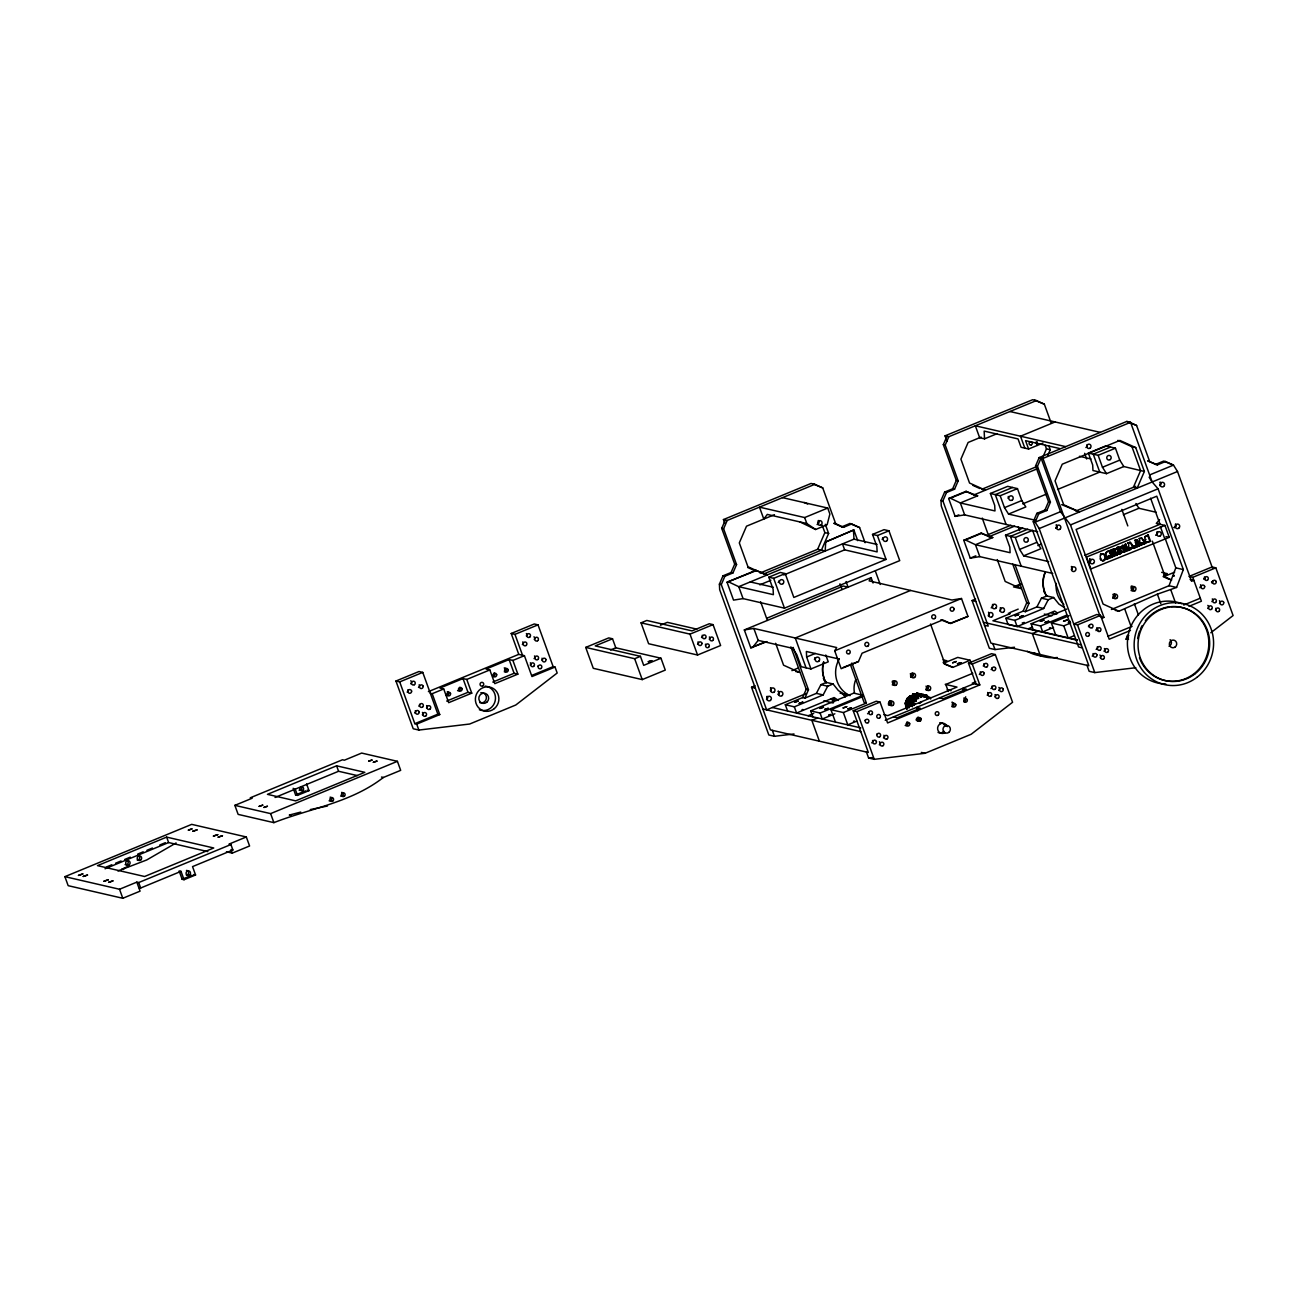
<?xml version="1.0" encoding="UTF-8"?>
<svg xmlns="http://www.w3.org/2000/svg" width="1298" height="1298" viewBox="0 0 1298 1298"><rect width="100%" height="100%" fill="white"/><g stroke="black" fill="none" stroke-linecap="round" stroke-linejoin="round"><path stroke-width="1.5" d="M1126.177 544.187L1124.571 544.852L1124.587 549.638L1123.257 545.387L1121.748 546.02L1124.003 552.218L1125.593 551.569L1125.593 546.783L1126.907 551.017L1128.416 550.401L1125.431 544.024L1128.416 550.401M914.311 704.538L908.535 703.451L908.778 702.121L914.49 703.646L914.311 704.538L906.15 703.808L905.761 704.911L908.714 706.631L906.621 709.308M1103.04 560.752C1100.59 561.207 1107.356 559.049 1104.647 556.128C1104.955 553.419 1099.357 553.37 1100.866 554.733C1106.123 550.677 1107.746 563.624 1101.304 560.298M912.559 706.793L911.439 705.366L912.9 704.782M857.735 540.666L853.841 529.925L825.706 541.964L825.187 551.017L817.659 549.281L760.028 573.051M919.325 695.29L918.221 695.371L917.783 698.892L914.636 697.967L916.015 700.612L910.336 699.379L908.989 696.669L912.737 697.188L913.338 693.749L919.325 695.29L920.834 697.48L923.284 694.398L923.933 697.351L926.707 695.16L927.015 698.567L930.309 697.578L930.634 699.022M921.548 702.186L920.282 702.51L921.58 701.894M911.439 695.971C915.106 694.738 905.598 698.032 911.456 695.679M1106.123 559.114L1107.892 558.383L1108.752 555.641L1110.261 557.897L1111.834 557.231L1109.595 551.033C1102.911 551.747 1107.437 556.29 1106.886 559.276L1108.654 558.546L1109.498 555.804M918.027 693.83L916.81 693.083L916.193 695.03M1121.44 551.098C1118.227 554.652 1120.06 549.135 1122.754 551.845C1113.343 560.055 1122.364 544.511 1116.913 549.541L1115.745 548.843C1127.865 540.649 1114.674 562.196 1120.466 547.399M916.923 698.356L909.33 696.555L907.513 698.016L905.193 703.386L906.767 708.935M908.86 704.23L909.346 701.894M1144.333 540.601C1147.124 538.978 1141.51 537.68 1148.276 535.084L1150.515 541.282L1146.815 542.532L1144.463 541.201L1146.02 542.353L1150.515 541.282M1145.096 540.779L1145.956 539.384M914.49 703.808L908.843 702.348M892.407 682.764L892.375 681.547M1131.256 588.481L1131.207 587.264M964.771 700.596L965.696 696.799M1111.396 609.492L1169.027 585.722L1175.81 567.843L1165.036 538.07M1176.572 587.459L1183.338 569.579L1156.778 496.193L1076.091 529.47L1103.089 604.057L1118.925 611.228L1157.394 594.159L1176.572 587.459L1169.027 585.722M908.73 702.056C899.952 696.02 927.859 705.447 910.352 698.989L915.982 700.239L910.287 698.843M976.031 684.062L968.486 663.197L972.251 664.057L979.795 684.922L887.589 722.954L880.028 702.088L876.264 701.228L853.208 710.736L868.33 752.483L770.428 729.898L719.676 589.698L719.4 584.165L723.002 575.825L731.082 572.499L734.684 564.143L721.72 528.351L725.322 520.011M723.002 575.825L724.884 576.247L732.964 572.921L736.566 564.581L723.603 528.789L727.205 520.449L814.82 484.316L822.737 487.902L835.685 523.694L843.619 527.28L851.683 523.954L859.601 527.556L865.101 542.726M806.285 693.521L766.631 709.876L721.282 584.603L724.884 576.247M817.659 549.281L824.863 532.602L822.202 525.252M825.301 524.295L828.627 533.462L821.423 550.157L763.792 573.927L747.94 566.739L739.308 542.889L746.512 526.193L774.435 514.673M787.545 710.947L785.306 704.733L802.618 697.594L806.22 689.254L790.871 646.858M802.618 697.594L804.874 698.129L808.476 689.773L793.127 647.394M1101.645 618.367L1103.949 617.41L1070.477 524.927L1060.498 511.704L1041.061 458.016L1037.459 466.355L1050.423 502.148L1046.821 510.487L1044.939 510.049L1036.859 513.375L1033.257 521.731L1035.139 522.153L1039.179 528.562L1088.86 665.76L990.958 643.159L941.277 505.96L941.001 500.428L944.62 492.088L952.683 488.762L956.285 480.422L943.322 444.63L946.94 436.29M944.62 492.088L946.502 492.526L954.565 489.2L958.167 480.86L945.204 445.068L948.822 436.712L1036.421 400.579L1044.338 404.181L1051.169 423.018M766.956 641.601L750.796 647.832L744.322 629.936L753.846 628.443L836.691 647.556L834.695 650.801L841.169 668.697L858.465 661.558L862.067 653.219L942.754 619.941L950.671 623.527L967.967 616.404L961.494 598.508L951.953 600.017L869.125 580.887L871.12 577.642L873.067 583.013M984.468 625.263L988.232 626.139L942.883 500.866L946.502 492.526M915.934 700.157L907.513 698.016L906.767 698.941L905.193 703.386L912.153 704.944M1044.939 510.049L1048.541 501.709L1035.577 465.917L1039.179 457.577L1126.794 421.444L1130.558 422.321L1152.153 481.964L1158.076 488.794L1191.548 581.277L1193.852 580.32L1190.088 579.46M1042.472 458.129L1046.464 448.865L1045.15 445.198M1047.827 455.306L1050.244 449.741L1048.914 446.058M1046.821 510.487L1038.741 513.813L1035.139 522.153L1060.498 511.704M1057.545 613.029L1054.641 611.082L1017.113 626.577L1008.075 624.484L1005.836 618.286L1023.132 611.147L1026.75 602.791L1012.732 564.095M1023.132 611.147L1025.404 611.666L1029.006 603.327L1014.987 564.614M1061.683 504.662L1079.53 511.915L1063.679 504.744L1055.047 480.877L1062.251 464.197L1119.882 440.428L1135.734 447.599L1144.365 471.466L1137.162 488.145L1133.397 487.285L1140.601 470.59L1131.97 446.739L1117.886 440.346M1100.866 554.733C1098.222 556.81 1103.981 562.959 1100.055 558.886L1100.801 559.065M1118.552 548.454L1117.578 551.504M910.628 675.56L910.563 673.613M804.874 698.129L816.377 693.375L820.92 684.646L826.307 682.424L833.089 683.981L838.394 690.568L843.846 693.992L844.998 697.204M785.306 704.733L794.344 706.826L823.159 694.933L827.702 686.204L833.089 683.981M1025.404 611.666L1036.907 606.912L1041.45 598.183L1046.837 595.96L1053.619 597.518L1058.925 604.105L1064.376 607.529M1005.836 618.286L1014.874 620.363L1043.689 608.486L1048.232 599.741L1053.619 597.518M919.893 695.111L921.061 693.862L921.888 695.047M1115.745 548.843L1118.243 547.334M919.325 703.451L920.396 702.721M909.671 700.206L910.336 699.379M915.934 700.758L910.287 699.46M1118.438 553.759L1122.754 551.845M915.512 701.374L907.74 699.573M752.499 647.572L758.178 640.368L753.846 628.443M911.18 698.876L910.433 699.784L906.913 699.103M1116.913 549.541L1119.314 548.632M1159.617 519.606L1156.275 523.419L1164.939 525.414L1169.255 537.34L1090.888 568.93L1086.572 557.004L1164.939 525.414M906.15 707.962L905.566 705.658L909.022 706.599L909.346 707.735L905.874 706.745M1210.807 632.775L1233.1 615.544L1215.82 567.826L1212.056 566.95L1189 576.458L1192.765 577.334L1215.82 567.826M908.535 703.451L906.88 703.532M1148.276 535.084L1144.933 536.658M888.384 703.97L888.935 701.488M830.46 714.452L828.562 715.312M176.09 842.954L146.706 859.974L117.907 870.99M383.381 777.47C351.125 802.553 310.741 808.248 273.878 822.64L238.134 814.381L234.857 805.36L252.153 798.238L250.271 797.799L342.494 759.768L344.376 760.206L361.655 753.067L397.415 761.326L400.676 770.347L383.381 777.47L381.498 777.031M830.087 714.565L828.935 715.117M914.052 704.83L907.675 703.5M1050.228 627.632L1049.401 628.005M1174.219 575.403L1173.051 576.166L1174.122 576.069M724.787 523.305L723.44 519.573L811.055 483.456L814.82 484.316M947.069 441.434L945.041 435.852L1032.656 399.719L1036.421 400.579M981.126 437.101L968.113 442.472L960.909 459.151L969.541 483.018L985.393 490.19L981.629 489.33L1035.544 467.085M531.856 675.398L553.143 666.62L555.025 667.042L557.183 673.013L515.777 705.009L469.665 724.024L418.865 730.06L413.218 728.762L395.939 681.028L418.994 671.52L422.759 672.396L437.864 714.16L439.762 714.581L432.185 693.7L430.303 693.262M555.025 667.042L531.969 676.55L524.408 655.668L518.762 654.354L511.201 633.489L534.257 623.981L538.021 624.857L553.143 666.62M1065.69 446.642L975.333 425.776L979.649 437.718L984.533 438.838L997.156 433.646M395.939 681.028L399.703 681.904L422.759 672.396M511.201 633.489L514.965 634.365L538.021 624.857M815.615 529.503L806.821 523.532L767.296 514.414L763.808 519.07L759.476 507.145L804.663 517.561L827.718 508.053L829.876 514.024L827.134 524.749L815.615 529.503L800.055 521.974M1055.096 421.947L1020.504 436.209L1024.836 448.151M428.389 691.639L518.762 654.354M463.013 678.562L439.957 688.07L443.721 688.946L448.686 702.672L471.742 693.164L466.777 679.438L463.013 678.562L467.978 692.305L471.742 693.164M509.108 659.546L486.069 669.054L489.833 669.93L494.798 683.657L517.853 674.149L512.888 660.422L509.108 659.546L514.089 673.289L517.853 674.149M432.185 693.7L443.721 688.946M466.777 679.438L489.833 669.93M512.888 660.422L524.408 655.668M984.533 438.838L984.16 431.098L1018.038 438.919L1021.072 447.275L1028.6 449.011L1043.008 443.072M835.685 523.694L833.803 523.272L841.737 526.858L849.801 523.532L851.683 523.954M872.532 534.419L877.416 535.555L886.063 559.422L844.641 549.849L842.483 543.894L877.124 551.893L876.848 546.361L872.532 534.419L884.052 529.665L888.952 530.801L899.741 560.622L784.479 608.162L743.056 598.605L733.532 600.114L727.042 582.218L755.858 570.341L767.556 574.787L763.792 573.927M853.841 529.925L825.706 541.964M727.042 582.218L756.539 570.487M446.69 701.082L467.978 692.305M492.802 682.067L514.089 673.289M641.05 622.829L646.826 620.46L691.996 630.893L709.292 623.754L713.056 624.63L720.617 645.512L697.561 655.019L648.611 643.727L641.05 622.829L690.001 634.138L713.056 624.63M1039.179 457.577L1042.943 458.437L1130.558 422.321M585.706 647.41L608.762 637.902L612.526 638.778L615.804 647.799L660.99 658.232L665.274 670.092L642.234 679.6L593.283 668.308L585.706 647.41L634.657 658.719L640.433 656.334L643.694 665.355L660.99 658.232M948.66 498.481L965.939 491.358L977.637 495.82L960.342 502.943L950.363 498.221L948.66 498.481L955.133 516.377L964.657 514.884L1037.637 531.726M950.363 498.221L966.621 491.52M612.526 638.778L595.247 645.901L640.433 656.334M877.107 544.462L854.003 539.141L738.74 586.68L728.746 581.958M743.056 598.605L738.74 586.68L773.381 594.679L773.105 589.146L768.789 577.204L780.309 572.45L785.209 573.586L793.841 597.453L886.063 559.422M399.703 681.904L414.825 723.667L437.864 714.16M414.825 723.667L416.707 724.106L439.762 714.581M965.939 491.358L973.873 494.944L1038.043 468.481M768.789 577.204L773.673 578.34L785.209 573.586M877.416 535.555L888.952 530.801M660.455 625.198L667.367 622.342L696.848 629.157M759.801 584.846L770.866 580.287M783.781 574.965L844.641 549.849M610.466 649.99L615.804 647.799M990.39 493.483L1007.686 486.344L1017.47 488.616L1021.786 500.541L1025.826 506.934L1008.546 514.073L1004.49 507.664L1000.174 495.739L990.39 493.483L994.706 505.409L994.982 510.941L960.342 502.943L964.657 514.884M1123.808 466.534L1106.513 473.656L1092.965 470.525L1092.689 465.009L1088.373 453.067L1105.653 445.944L1115.453 448.199L1119.768 460.125L1123.808 466.534L1144.365 471.466M64.9 876.653L119.53 889.26L136.809 882.137L140.07 891.158L122.791 898.281L68.161 885.674L64.9 876.653L191.698 824.36L246.312 836.967L249.589 845.988L232.293 853.111L226.436 851.764M336.604 765.82L267.453 794.344L295.668 800.866L364.819 772.342L336.604 765.82L338.583 771.272L357.388 775.604M1012.57 487.48L995.29 494.603L1006.08 524.441M1110.553 447.064L1093.257 454.203L1099.747 472.099L1057.562 489.492M166.647 837.113L97.48 865.636L144.581 876.507L213.732 847.983L166.647 837.113L168.61 842.548L207.858 851.618M1000.174 495.739L1017.47 488.616M1088.373 453.067L1098.157 455.322L1115.453 448.199M955.133 516.377L958.865 514.852M106.322 867.032L111.855 864.744M115.554 863.235L121.087 860.947M124.77 859.422L130.303 857.151M137.685 854.1L143.218 851.812M146.901 850.304L152.434 848.016M159.816 844.966L165.349 842.694M275.03 797.475L338.583 771.272M105.057 868.768L168.61 842.548M293.186 788.275L295.603 794.96L305.484 790.871M295.603 794.96L297.485 795.382L309.021 790.628L306.604 783.96M123.537 868.33L128.859 866.123M1004.49 507.664L1021.786 500.541M1098.157 455.322L1102.473 467.264L1119.768 460.125M234.857 805.36L270.617 813.619L397.415 761.326M1022.727 503.867L1046.561 494.035M767.069 618.14L843.165 586.031L848.065 587.15L846.036 581.569M744.322 629.936L871.12 577.642M963.765 540.244L981.061 533.121L992.743 537.567L975.463 544.706L965.469 539.984L963.765 540.244L970.255 558.14L979.779 556.631L1052.759 573.473M965.469 539.984L981.726 533.267M246.312 836.967L229.032 844.106L230.914 844.527L232.877 849.979L192.542 866.61L195.56 874.966L184.04 879.72L182.142 879.281L179.124 870.926L181.006 871.364L184.04 879.72M136.809 882.137L138.691 882.559L230.914 844.527M1165.539 461.52L1157.475 464.846L1147.675 460.822L1155.593 464.408L1163.657 461.082L1165.539 461.52L1173.473 465.106L1177.513 471.515L1212.478 568.086M988.67 534.403L1010.801 525.284M1014.663 526.112L988.979 536.707L981.061 533.121M138.789 887.572L140.671 888.01L181.006 871.364M1149.914 474.825L1173.473 465.106L1165.247 461.796M979.779 556.631L975.463 544.706L1010.104 552.705L1009.828 547.172L1005.512 535.23L1022.792 528.108M1027.691 529.243L1010.396 536.366L1021.202 566.188M182.142 879.281L192.023 875.209M1075.766 511.055L1135.75 486.312M1015.296 537.502L1032.591 530.363L1036.907 542.304L1040.947 548.697L1023.651 555.82L1019.611 549.427L1015.296 537.502L1005.512 535.23M1039.179 528.562L1177.513 471.515M750.796 647.832L764.636 642.137M970.255 558.14L975.836 555.836M910.547 590.46L795.268 637.999L806.074 667.821M1070.477 524.927L1158.076 488.794M1019.611 549.427L1036.907 542.304M1037.832 545.614L1041.499 544.105M1123.37 514.706L1138.93 508.281L1156.242 512.288M825.788 655.003L828.254 661.818L810.958 668.957L806.642 657.015L815.29 653.462M834.695 650.801L961.494 598.508M794.019 733.97L774.468 736.291L768.822 734.993L751.542 687.259L755.095 685.798M791.894 670.628L797.653 668.243M1014.533 647.248L994.998 649.568L989.352 648.27L972.072 600.536L975.609 599.076M1084.852 555.284L1160.039 524.278L1150.596 498.189M1014.939 586.307L1019.255 584.522M1100.363 554.36L1101.791 553.759M1106.61 551.78L1108.833 550.855L1111.834 557.231M1114.138 548.681L1110.066 550.352L1111.315 551.91L1113.798 550.871L1114.155 551.845L1112.029 552.721L1112.532 554.1L1114.641 553.224L1115.047 554.327L1111.721 555.22L1112.208 556.599L1117.14 555.057L1114.138 548.681L1117.14 555.057M1116.767 547.594L1118.324 546.945M1130.461 542.434L1127.784 543.051L1130.461 542.434L1134.517 547.886L1129.714 547.87L1130.655 549.476L1129.714 547.87M1134.566 540.244L1136.918 539.773L1139.157 545.971L1135.02 547.675L1133.771 546.134L1137.08 545.257L1135.328 540.422L1136.918 539.773M1114.885 548.843L1110.812 550.53L1111.315 551.91M1138.849 538.475L1141.526 537.859L1145.582 543.327L1143.197 543.813L1145.582 543.327M1110.553 551.731L1113.798 550.871M1124.003 552.218L1125.626 546.766M1111.283 552.559L1114.155 551.845M1114.641 553.224L1112.532 554.1M1111.721 555.22L1115.047 554.327M1140.78 543.294L1141.721 544.917L1140.78 543.294L1142.435 542.629L1143.96 543.992M1130.477 548.032L1132.116 547.367M1133.771 546.134L1137.08 545.257M1141.542 543.473L1143.181 542.791M843.343 667.367L858.465 661.558M940.823 619.795L950.006 623.381L967.967 616.404M1108.752 555.641L1109.498 557.718L1111.088 557.069M1112.208 556.599L1116.377 554.879M1124.879 546.588L1126.161 550.855L1127.67 550.222M1129.909 549.297L1128.222 549.995L1130.655 549.476M1134.517 547.886L1132.132 548.389L1131.369 547.188M1134.257 547.496L1139.157 545.971M1138.963 540.211L1139.287 545.436L1140.974 544.738M1139.287 545.436L1141.721 544.917M1009.974 612.526L1018.2 609.119M810.682 710.882L853.743 693.132L863.138 695.29L820.076 713.056L810.682 710.882L812.84 716.853M808.151 715.75L813.732 713.429M1033.289 629.741L1031.131 623.77L1066.713 609.103M943.111 662.304L946.859 660.763L943.094 659.887M835.393 721.98L830.947 709.698L862.878 696.523M943.5 663.262L957.746 657.405L970.141 660.26L971.18 663.116M1032.267 627.129L1028.535 628.654L1077.308 639.914M817.578 717.924L811.818 720.293L819.379 741.19M1031.131 623.77L1040.525 625.944L1066.745 615.122M1163.56 575.192L1167.308 573.651L1161.661 572.353M1055.826 635.29L1051.38 622.991L1069.114 615.674M1163.933 576.572L1174.625 572.175M834.857 713.803L822.234 719.027L820.076 713.056M1038.108 631.201L1032.332 633.57L1039.909 654.468M830.947 709.698L843.343 712.553L866.383 703.045L851.894 662.97M944.246 664.008L952.846 667.383L970.141 660.26M1053.522 627.437L1042.683 631.899L1040.525 625.944M968.486 663.197L991.542 653.689L995.306 654.549L1012.57 702.267L971.164 734.262L925.068 753.278L874.252 759.33L868.605 758.016L866.447 752.061M1051.38 622.991L1063.776 625.863L1070.688 623.008M853.208 710.736L856.972 711.596L880.028 702.088M972.251 664.057L995.306 654.549M1100.558 615.366L1096.794 614.489L1073.738 623.997L1077.502 624.873L1100.558 615.366L1109.19 639.233L1130.477 630.455M856.794 721.12L847.789 724.836L843.343 712.553M972.786 673.289L945.771 684.435L948.319 691.461M1073.624 635.923L1068.222 638.145L1063.776 625.863M975.723 681.758L972.267 683.186L979.795 684.922M885.236 720.293L974.149 683.624M1108.103 636.231L1132.083 626.35M1183.727 605.046L1200.325 598.2M1189 606.312L1201.413 601.201L1192.765 577.334M1024.236 622.44L1022.207 623.008M1070.25 621.336L1068.27 622.44L1070.363 621.985M854.376 720.974L853.435 721.282M910.45 673.597L912.608 675.171L910.547 676.55M802.862 709.471L801.986 709.698M300.747 812.077L289.292 815.063L291.174 815.501M310.303 809.579L327.469 806.009M905.404 704.522L908.86 705.414L909.022 706.599M834.192 698.892L832.537 699.995L833.981 701.877M1086.978 665.322L1089.136 671.293L1094.782 672.591L1135.815 667.724M868.605 758.016L872.516 757.561M911.472 700.66C920.46 701.845 908.454 700.239 914.49 703.646M1131.272 586.777L1133.057 588.465L1131.369 589.941M1112.873 594.37L1114.641 595.636L1112.97 597.534M892.424 681.061L894.208 682.748L892.537 684.224M926.009 686.171L927.794 687.875L926.107 689.352M912.51 695.777L913.614 695.76M1144.933 541.947L1146.053 542.369M905.566 702.234L914.327 704.473M889.601 701.326L890.899 703.451L888.562 704.246M1044.338 404.181L1034.538 400.157M1149.557 461.261L1136.594 425.468L1126.794 421.444M1009.909 411.515L1100.282 432.38M1131.97 446.739L1135.734 447.599M1155.593 464.408L1157.475 464.846M1059.46 448.475L1025.566 440.655L1028.6 449.011M1046.464 448.865L1050.244 449.741M1079.465 456.296L1091.001 458.957M945.041 435.852L948.822 436.712M943.322 444.63L945.204 445.068M1035.577 465.917L1037.459 466.355M956.285 480.422L958.167 480.86M1048.541 501.709L1050.423 502.148M1165.993 536.593L1169.255 537.34M952.683 488.762L954.565 489.2M973.873 494.944L977.637 495.82M1036.859 513.375L1038.741 513.813M1141.526 537.859L1144.82 543.148M1145.647 542.304L1146.815 542.532M1008.546 514.073L1035.48 520.287M941.001 500.428L942.883 500.866M1124.571 544.852L1124.587 549.638M1122.51 545.225L1124.1 547.788M1120.028 547.464L1121.05 547.951M1123.354 547.626L1124.263 548.437M1118.097 548.535L1119.59 548.892M1118.568 551.812L1119.428 551.747M1118.584 552.056L1120.125 552.331M1118.665 552.185L1119.817 552.429M1117.643 552.688L1119.184 553.938M1117.318 553.208L1118.389 553.646M1118.908 553.775L1120.19 553.873M1175.81 567.843L1183.338 569.579M1106.48 552.429L1106.123 552.721M822.737 487.902L812.937 483.878M1105.539 553.905L1104.939 554.765L1106.561 556.161M1102.099 553.743L1103.852 554.197M1106.042 556.031L1107.308 556.339M992.743 537.567L988.979 536.707L982.229 518.064M782.532 497.637L827.718 508.053M1023.651 555.82L1048.67 561.596M859.601 527.556L849.801 523.532M841.737 526.858L843.619 527.28M824.863 532.602L828.627 533.462M1043.981 591.71L1046.837 595.96M723.44 519.573L727.205 520.449M1013.495 586.891L1021.023 588.627L1005.187 581.455L997.27 559.568M1115.16 610.352L1118.925 611.228M1041.45 598.183L1048.232 599.741M721.72 528.351L723.603 528.789M1103.949 617.41L1100.185 616.534L1042.943 458.437M1026.75 602.791L1029.006 603.327M1036.907 606.912L1043.689 608.486M1051.396 612.867L1056.815 614.116M1044.306 614.1L1051.834 615.836M972.072 600.536L975.836 601.412M1008.319 613.208L1010.201 613.63L992.921 620.769L1077.389 640.271M734.684 564.143L736.566 564.581M983.397 622.277L1081.283 644.863M1082.37 647.864L1078.606 647.004L1033.257 521.731M731.082 572.499L732.964 572.921M750.26 581.926L773.365 587.248M719.4 584.165L721.282 584.603M758.178 640.368L792.818 648.367L796.858 654.76L801.174 666.685L810.958 668.957M839.092 659.043L806.366 651.482L806.642 657.015M945.204 684.354L956.983 687.08L887.816 715.604L883.889 714.695M947.183 689.79L951.093 690.698M939.574 697.886L943.338 698.746L966.393 689.238L962.629 688.378L963.862 691.802M916.81 693.083L927.453 695.501M917.848 693.457L926.285 695.436M916.534 693.505L927.518 695.923M916.356 693.878L922.002 695.176M920.087 694.755L925.734 696.053M916.242 694.284L921.888 695.582M926.545 696.718L930.309 697.578M926.058 696.799L929.822 697.675M912.575 694.073L921.84 695.988M925.685 696.945L929.449 697.805M913.338 693.749L921.84 696.328M925.328 697.156L929.092 698.016M912.462 694.576L918.108 695.874M918.108 695.971L921.856 696.994M912.429 694.982L918.092 696.28M912.478 695.404L918.124 696.702M912.575 695.793L918.221 697.091M912.705 696.101L918.351 697.399M909.59 696.069L918.611 698.162L910.385 696.312M910.709 696.491L918.562 698.324M908.989 696.669L914.636 697.967M909.071 697.172L914.717 698.47M795.658 671.488L799.422 672.364L783.57 665.193L775.652 643.305M909.2 697.545L914.847 698.859M826.307 682.424L823.451 678.173L824.96 681.093M909.379 697.918L915.025 699.216M909.622 698.227L915.512 699.768M906.929 699.687L915.382 701.472M906.604 700.466L912.51 702.202M913.078 702.77L905.858 701.131M907.773 701.65L914.425 703.419M906.15 703.808L911.796 705.122M905.793 704.051L911.439 705.366M820.92 684.646L827.702 686.204M905.761 704.911L911.407 706.209M906.166 705.203L909.93 706.063M840.082 693.132L843.846 693.992M806.22 689.254L808.476 689.773M816.377 693.375L823.159 694.933M916.485 718.232L920.25 719.108M916.648 718.703L920.428 719.579M830.866 699.33L836.301 700.579M920.055 720.536L916.226 719.627L920.217 720.812M916.453 720.017L920.201 721.055M916.404 720.26L920.168 721.136M823.792 700.823L833.202 702.997M893.462 716.902L897.226 717.762L920.282 708.254L916.518 707.394L917.767 710.817M751.542 687.259L755.306 688.135M772.391 707.491L860.817 727.902M762.867 709L860.769 731.601M921.288 752.418L925.068 753.278M307.139 790.206L309.021 790.628M232.877 849.979L230.995 849.541L232.293 853.111M193.678 874.528L195.56 874.966M121.769 869.06L123.651 869.482M909.995 696.15L915.366 697.399M866.383 703.045L864.127 702.526L850.352 664.43M842.678 693.927L845.095 694.982L845.939 693.862M1128.676 421.882L1136.594 425.468M972.819 485.338L979.86 488.519M1171.705 579.979L1165.361 577.107L1152.332 541.104M1163.105 576.588L1169.433 579.46M804.143 502.423L807.664 504.03M747.697 567.469L754.738 570.666M952.846 667.383L944.928 663.797L930.52 624.014M1120.693 550.92L1122.007 551.666M1116.491 549.005L1117.659 549.719M838.459 700.449L834.111 697.545L796.583 713.024L794.344 706.826M1129.698 542.256L1133.754 547.707M1054.447 614.554L1053.635 613.402M1149.119 477.161L1152.153 481.964M1135.896 503.494L1138.93 508.281M1102.473 467.264L1106.513 473.656M906.329 707.767L906.929 708.724M1175.388 524.343L1175.599 524.83A2.061 1.963 -77 0 1 1173.83 527.54M419.124 684.792L419.319 685.247A1.931 1.85 -77 0 1 418.508 687.453M541.996 658.216L542.158 658.67A1.931 1.85 -77 0 1 541.947 660.13M1160.347 526.582L1164.663 538.508M1170.796 589.827L1175.615 603.116M1147.529 534.906L1149.768 541.104M1157.394 594.159L1160.818 603.635M1136.156 539.595L1138.411 545.793M1135.15 541.85L1136.318 545.079M1121.829 509.4L1127.8 525.917M1134.517 546.296L1135.02 547.675M1123.679 549.005L1123.516 548.259M1084.641 453.31L1086.718 459.005M1134.338 603.667L1138.46 615.041M1113.051 550.709L1113.392 551.682M1113.895 553.045L1114.301 554.165M1112.467 555.398L1112.97 556.777M1124.701 608.859L1130.866 625.928M1036.031 442.099L1037.248 445.441L1037.053 441.58M1077.502 624.873L1094.782 672.591M1018.265 526.858L1019.611 530.59M1014.874 620.363L1017.113 626.577M992.84 643.597L994.998 649.568M952.132 702.007L953.397 705.512M875.404 571.201L880.222 584.489M839.952 583.824L841.996 589.454M804.663 517.561L806.821 523.532M856.972 711.596L874.252 759.33M773.673 578.34L784.479 608.162M760.628 601.785L767.378 620.428M772.31 730.32L774.468 736.291M690.001 634.138L697.561 655.019M634.657 658.719L642.234 679.6M514.965 634.365L522.526 655.23M416.707 724.106L418.865 730.06M295.068 788.713L297.485 795.382M270.617 813.619L273.878 822.64M138.691 882.559L140.671 888.01M119.53 889.26L122.791 898.281M1093.013 653.527L1093.176 653.997A1.931 1.85 -77 0 1 1092.218 656.139M872.564 740.46L872.662 740.72A1.931 1.85 -77 0 1 871.704 742.862M697.967 641.91L698.129 642.38A1.931 1.85 -77 0 1 697.561 644.23M980.25 671.91L980.379 672.38A1.931 1.85 -77 0 1 979.341 674.473M905.907 705.431L906.442 707.329M415.279 710.687L415.409 711.158A1.931 1.85 -77 0 1 414.711 712.959M407.75 689.887L407.848 690.309A1.931 1.85 -77 0 1 407.134 692.11M940.336 722.743L940.482 723.586M1139.612 538.654L1140.05 545.598M1128.546 543.213L1128.984 550.174M853.484 530.509L854.003 539.141M818.259 520.449A2.32 2.207 -77 0 1 817.075 524.554M767.248 696.377A2.32 2.207 -77 0 1 766.631 699.606M770.574 687.697A2.32 2.207 -77 0 1 770.574 690.958M778.248 691.055A2.32 2.207 -77 0 1 778.313 694.722M766.875 696.491A1.931 1.85 -77 0 1 767.102 696.929L767.232 697.415A1.931 1.85 -77 0 1 766.501 699.2M770.509 688.2A1.931 1.85 -77 0 1 770.428 690.536M778.2 691.51A1.931 1.85 -77 0 1 778.492 691.899L778.686 692.353A1.931 1.85 -77 0 1 778.265 694.235M778.914 580.855A2.32 2.207 -77 0 1 778.2 582.461M882.656 537.745A2.32 2.207 -77 0 1 882.153 539.449M814.706 657.713A2.32 2.207 -77 0 1 814.446 659.465M905.858 703.451A7.658 7.301 -77 0 1 906.296 701.504M907.205 699.719A7.658 7.301 -77 0 1 908.519 698.243M912.007 672.916A2.32 2.207 -77 0 1 910.725 677.329M927.551 685.847A2.32 2.207 -77 0 1 926.042 690.049M889.811 700.628A2.32 2.207 -77 0 1 891.58 703.548A2.32 2.207 -77 0 1 888.53 705.041M894.095 680.817A2.32 2.207 -77 0 1 892.326 684.922M854.522 693.278A23.121 22.05 -77 0 1 855.788 679.438M850.028 695.647A25.749 24.565 -77 0 1 839.335 658.897M847.367 694.544A25.749 24.565 -77 0 1 842.548 694.316M824.863 681.434A25.749 24.565 -77 0 1 823.549 678.4M846.264 694.706A25.749 24.565 -77 0 1 843.051 694.43M826.177 683.008A25.749 24.565 -77 0 1 823.549 662.029M824.214 678.335A25.749 24.565 -77 0 1 823.711 661.85M906.88 722.029A1.931 1.85 -77 0 1 907.578 722.694L907.789 723.132A1.931 1.85 -77 0 1 905.177 725.485M917.913 717.113A1.931 1.85 -77 0 1 919.081 717.908L919.292 718.346A1.931 1.85 -77 0 1 917.183 720.893M945.204 732.591A5.143 4.916 -77 0 1 938.178 730.839A5.143 4.916 -77 0 1 940.612 723.651A5.143 4.916 -77 0 1 947.215 726.653M940.012 722.694A5.143 4.916 -77 0 1 944.944 726.134M943.922 731.18A5.143 4.916 -77 0 1 938.032 732.445M963.797 698.064A1.931 1.85 -77 0 1 965.323 699.119L965.469 699.59A1.931 1.85 -77 0 1 963.992 701.877M952.359 702.818A1.931 1.85 -77 0 1 953.835 703.954L953.965 704.441A1.931 1.85 -77 0 1 951.905 706.664M876.831 734.084A1.931 1.85 -77 0 1 876.815 734.587M883.889 735.252A1.931 1.85 -77 0 1 883.451 737.945M879.411 741.742A1.931 1.85 -77 0 1 879.314 744.809M865.133 720.066A1.931 1.85 -77 0 1 865.117 720.568M868.735 711.71A1.931 1.85 -77 0 1 867.551 713.738M998.876 687.405A1.931 1.85 -77 0 1 998.665 690.455M987.632 692.467A1.931 1.85 -77 0 1 987.194 695.16M991.932 667.821A1.931 1.85 -77 0 1 991.12 669.557M983.9 663.684A1.931 1.85 -77 0 1 983.235 665.939M991.996 686.058A1.931 1.85 -77 0 1 990.909 688.557M995.014 694.56A1.931 1.85 -77 0 1 994.933 696.912M702.202 635.274A1.931 1.85 -77 0 1 701.537 637.529M709.357 636.929A1.931 1.85 -77 0 1 709.276 639.265M705.431 644.214A1.931 1.85 -77 0 1 705.528 645.203M186.474 870.423A2.32 2.207 -77 0 1 188.616 872.759A2.32 2.207 -77 0 1 186.328 875.047M125.241 860.347A2.32 2.207 -77 0 1 128.226 862.537A2.32 2.207 -77 0 1 125.095 864.63M138.464 855.625A2.32 2.207 -77 0 1 137.182 860.039M300.633 786.637A1.931 1.85 -77 0 1 301.542 789.168A1.931 1.85 -77 0 1 299.092 790.174M341.682 792.364A1.931 1.85 -77 0 1 343.143 794.798A1.931 1.85 -77 0 1 340.611 796.047M330.146 797.118A1.931 1.85 -77 0 1 331.607 799.552A1.931 1.85 -77 0 1 329.075 800.801M480.795 692.71A5.143 4.916 -77 0 1 486.377 698.292A5.143 4.916 -77 0 1 479.643 702.575M485.16 686.09A12.299 11.731 -77 0 1 495.122 701.098A12.299 11.731 -77 0 1 479.368 709.779M534.5 655.928A1.931 1.85 -77 0 1 534.062 658.621M522.786 641.893A1.931 1.85 -77 0 1 522.364 644.587M526.388 633.554A1.931 1.85 -77 0 1 526.323 635.906M533.981 636.783A1.931 1.85 -77 0 1 534.241 639.492M530.347 662.775A1.931 1.85 -77 0 1 530.265 665.128M538.07 665.793A1.931 1.85 -77 0 1 538.053 666.296M410.801 680.736A1.931 1.85 -77 0 1 410.703 683.786M419.562 704.392A1.931 1.85 -77 0 1 418.8 706.161M426.604 705.56A1.931 1.85 -77 0 1 426.523 707.913M422.467 712.407A1.931 1.85 -77 0 1 422.385 714.76M494.1 673.062A1.931 1.85 -77 0 1 494.668 673.84L494.798 674.327A1.931 1.85 -77 0 1 492.721 676.518M504.224 667.951A1.931 1.85 -77 0 1 506.188 669.054L506.317 669.525A1.931 1.85 -77 0 1 504.289 671.78M459.622 687.405A1.931 1.85 -77 0 1 459.93 687.778L460.141 688.232A1.931 1.85 -77 0 1 457.561 690.617M447.323 691.753A1.931 1.85 -77 0 1 448.459 692.613L448.637 693.067A1.931 1.85 -77 0 1 445.96 695.322M1131.304 586.047A2.32 2.207 -77 0 1 1133.738 588.383A2.32 2.207 -77 0 1 1131.158 590.639M1114.041 593.819A2.32 2.207 -77 0 1 1112.759 598.232M1071.483 567.129A1.931 1.85 -77 0 1 1071.418 569.481A2.32 2.207 -77 0 0 1075.036 571.006A2.32 2.207 -77 0 0 1074.663 567.031A2.32 2.207 -77 0 0 1071.548 569.416M1157.135 532.342A2.061 1.963 -77 0 1 1155.983 535.003M1089.687 559.065A2.061 1.963 -77 0 1 1089.574 562.326M1104.403 648.529A1.931 1.85 -77 0 1 1103.981 651.223M1097.248 646.875A1.931 1.85 -77 0 1 1096.161 649.373M1099.925 655.019A1.931 1.85 -77 0 1 1100.185 657.729M988.476 612.202A2.32 2.207 -77 0 1 988.232 615.869M992.532 604.43A2.32 2.207 -77 0 1 991.185 607.853M1000.271 607.74A2.32 2.207 -77 0 1 999.914 611.001M1008.254 496.453A2.32 2.207 -77 0 1 1007.962 498.205M1159.941 482.191A2.061 1.963 -77 0 1 1160.266 482.58L1160.493 483.067A2.061 1.963 -77 0 1 1159.682 485.436M1056.037 525.009A1.931 1.85 -77 0 1 1055.939 528.059M1127.394 635.306A1.931 1.85 -77 0 1 1128.108 635.955L1128.303 636.409A1.931 1.85 -77 0 1 1126.145 638.924M1128.514 639.379A1.931 1.85 -77 0 1 1126.875 638.535L1126.664 638.081A1.931 1.85 -77 0 1 1128.822 635.582M1096.842 627.648A1.931 1.85 -77 0 1 1095.999 630.601M1089.265 624.987A1.931 1.85 -77 0 1 1088.503 626.756M1219.406 600.682A1.931 1.85 -77 0 1 1219.455 603.505M1207.821 605.387A1.931 1.85 -77 0 1 1207.724 608.438M1212.462 581.082A1.931 1.85 -77 0 1 1211.651 582.834M1204.414 576.961A1.931 1.85 -77 0 1 1203.765 579.216M1212.3 598.897A1.931 1.85 -77 0 1 1211.861 601.591M1215.755 608.275A1.931 1.85 -77 0 1 1215.447 610.19M1200.504 584.749A1.931 1.85 -77 0 1 1200.764 585.171L1200.91 585.658A1.931 1.85 -77 0 1 1199.855 587.751M1063.825 604.43A25.749 24.565 -77 0 1 1056.166 583.321M1046.626 596.301A25.749 24.565 -77 0 1 1045.133 572.175M1165.766 683.997A41.536 39.621 -77 0 1 1128.27 634.803A41.536 39.621 -77 0 1 1181.991 603.813M1171.429 606.604A37.48 35.744 -77 0 1 1208.454 637.594A37.48 35.744 -77 0 1 1182.024 679.909A37.48 35.744 -77 0 1 1139.466 657.761M1137.681 638.535A37.48 35.744 -77 0 1 1139.676 630.958M1140.407 629.141A37.48 35.744 -77 0 1 1142.143 625.636M1145.355 620.752A37.48 35.744 -77 0 1 1169.563 606.783M1044.744 591.888A25.749 24.565 -77 0 1 1045.377 572.223M1057.367 657.502A41.536 39.621 -77 0 1 1034.003 652.845M1043.706 656.155A41.536 39.621 -77 0 1 1027.27 651.288M1018.443 586.388A41.536 39.621 -77 0 1 1020.991 583.84M1170.098 639.671A3.862 3.683 -77 0 1 1169.044 646.274M1125.966 639.33A1.931 1.85 -77 0 1 1128.416 638.324M1088.503 625.912A2.32 2.207 -77 0 1 1089.087 625.977M1096.112 629.53A2.32 2.207 -77 0 1 1097.751 629.919M1098.173 630.341A2.32 2.207 -77 0 1 1098.465 630.844M1204.009 578.373A2.32 2.207 -77 0 1 1205.079 578.762M1211.505 581.926A2.32 2.207 -77 0 1 1212.64 582.121M1200.228 586.696A2.32 2.207 -77 0 1 1201.331 587.021M1175.534 524.116A2.32 2.207 -77 0 1 1174.512 527.637M1071.402 566.463A2.32 2.207 -77 0 1 1071.694 569.708M1160.412 482.353A2.32 2.207 -77 0 1 1159.893 485.582M1056.669 525.138A2.32 2.207 -77 0 1 1056.15 528.383M1087.107 444.662A2.19 2.093 -77 0 1 1085.874 447.502M1089.833 558.854A2.32 2.207 -77 0 1 1089.72 562.521M1157.086 531.726A2.32 2.207 -77 0 1 1156.064 535.247M843.132 707.945L846.734 706.68L843.132 707.945M1063.565 621.239L1067.167 619.99L1063.565 621.239M952.635 662.775L956.237 661.526L952.635 662.775M819.898 708.448L823.5 707.199L819.898 708.448M1040.347 621.32L1043.965 620.087L1040.347 621.32M78.48 875.404L82.812 873.927L78.48 875.404M108.61 882.348L112.926 880.888L108.61 882.348M103.905 881.261L108.221 879.801L103.905 881.261M188.372 830.103L191.942 828.903L188.372 830.103M259.146 806.366L262.748 805.166L259.146 806.366M263.916 807.437L267.388 806.269L263.916 807.437M368.648 761.212L372.25 759.995L368.81 761.066M373.353 762.299L376.955 761.082L373.353 762.299M799.211 703.354L802.813 702.153L799.211 703.354M1019.741 616.891L1023.343 615.69L1019.741 616.891M213.424 836.074L217.739 834.646L213.424 836.074M83.234 876.442L87.518 875.047L83.234 876.442M218.161 837.129L222.445 835.766L218.161 837.129M794.554 702.218L798.108 701.098L794.554 702.218M1015.085 615.755L1018.638 614.635L1015.085 615.755M192.769 831.255L197.02 829.909L192.769 831.255M824.668 709.454L828.205 708.335L824.668 709.454M1045.117 622.342L1048.67 621.223L1045.117 622.342M847.935 708.919L851.439 707.848L847.935 708.919M957.453 663.749L960.942 662.694L957.453 663.749M648.302 661.704L651.791 660.666L648.302 661.704M1216.129 581.472L1215.918 581.017A1.931 1.85 -77 0 0 1212.64 582.802L1212.851 583.24A1.931 1.85 -77 0 0 1216.129 581.472M995.598 668.194L995.388 667.756A1.931 1.85 -77 0 0 992.11 669.525L992.321 669.963A1.931 1.85 -77 0 0 995.598 668.194M921.174 718.784L920.963 718.346A1.931 1.85 -77 0 0 917.686 720.082L917.897 720.536A1.931 1.85 -77 0 0 921.174 718.784M1223.69 602.369L1223.479 601.915A1.931 1.85 -77 0 0 1220.185 603.651L1220.396 604.105A1.931 1.85 -77 0 0 1223.69 602.369M1003.176 689.092L1002.965 688.654A1.931 1.85 -77 0 0 999.655 690.374L999.866 690.828A1.931 1.85 -77 0 0 1003.176 689.092M462.023 688.67L461.812 688.216A1.931 1.85 -77 0 0 458.519 689.952L458.729 690.39A1.931 1.85 -77 0 0 462.023 688.67M909.671 723.57L909.46 723.116A1.931 1.85 -77 0 0 906.15 724.803L906.345 725.258A1.931 1.85 -77 0 0 909.671 723.57M423.083 686.123L422.888 685.669A1.931 1.85 -77 0 0 419.546 687.291L419.741 687.745A1.931 1.85 -77 0 0 423.083 686.123M450.52 693.505L450.341 693.051A1.931 1.85 -77 0 0 446.966 694.608L447.161 695.079A1.931 1.85 -77 0 0 450.52 693.505M545.939 659.546L545.76 659.076A1.931 1.85 -77 0 0 542.353 660.536L542.515 661.006A1.931 1.85 -77 0 0 545.939 659.546M1096.94 654.857L1096.778 654.387A1.931 1.85 -77 0 0 1093.338 655.75L1093.5 656.22A1.931 1.85 -77 0 0 1096.94 654.857M876.426 741.58L876.264 741.109A1.931 1.85 -77 0 0 872.808 742.472L872.97 742.943A1.931 1.85 -77 0 0 876.426 741.58M701.894 643.256L701.731 642.786A1.931 1.85 -77 0 0 698.292 644.149L698.454 644.619A1.931 1.85 -77 0 0 701.894 643.256M967.351 700.028L967.205 699.557A1.931 1.85 -77 0 0 963.733 700.806L963.879 701.293A1.931 1.85 -77 0 0 967.351 700.028M1204.674 586.518L1204.528 586.047A1.931 1.85 -77 0 0 1201.039 587.248L1201.169 587.718A1.931 1.85 -77 0 0 1204.674 586.518M984.144 673.256L984.014 672.77A1.931 1.85 -77 0 0 980.509 673.97L980.655 674.457A1.931 1.85 -77 0 0 984.144 673.256M508.199 669.963L508.07 669.492A1.931 1.85 -77 0 0 504.549 670.612L504.679 671.098A1.931 1.85 -77 0 0 508.199 669.963M954.062 608.892L953.933 608.373A2.061 1.963 -77 0 0 950.168 609.557L950.314 610.076A2.061 1.963 -77 0 0 954.062 608.892M955.847 704.879L955.717 704.392A1.931 1.85 -77 0 0 952.18 705.479L952.31 705.966A1.931 1.85 -77 0 0 955.847 704.879M419.173 712.034L419.043 711.547A1.931 1.85 -77 0 0 415.506 712.634L415.636 713.121A1.931 1.85 -77 0 0 419.173 712.034M496.68 674.749L496.566 674.279A1.931 1.85 -77 0 0 493.029 675.333L493.143 675.82A1.931 1.85 -77 0 0 496.68 674.749M411.612 691.185L411.498 690.698A1.931 1.85 -77 0 0 407.945 691.737L408.075 692.223A1.931 1.85 -77 0 0 411.612 691.185M821.147 524.814A2.32 2.207 -77 0 0 820.79 520.822A2.32 2.207 -77 0 0 817.659 523.224A2.32 2.207 -77 0 0 821.147 524.814M782.077 695.598A2.32 2.207 -77 0 0 781.51 691.656A2.32 2.207 -77 0 0 778.508 694.203A2.32 2.207 -77 0 0 782.077 695.598M770.395 700.466A2.32 2.207 -77 0 0 770.152 696.474A2.32 2.207 -77 0 0 766.956 698.762A2.32 2.207 -77 0 0 770.395 700.466M774.338 691.834A2.32 2.207 -77 0 0 773.348 687.989A2.32 2.207 -77 0 0 770.639 690.877A2.32 2.207 -77 0 0 774.338 691.834M783.1 583.597A2.32 2.207 -77 0 0 782.256 579.703A2.32 2.207 -77 0 0 779.433 582.477A2.32 2.207 -77 0 0 783.1 583.597M886.631 540.99A2.32 2.207 -77 0 0 886.258 537.015A2.32 2.207 -77 0 0 883.143 539.416A2.32 2.207 -77 0 0 886.631 540.99M818.973 661.071A2.32 2.207 -77 0 0 818.081 657.194A2.32 2.207 -77 0 0 815.29 660.001A2.32 2.207 -77 0 0 818.973 661.071M849.46 653.559A1.931 1.85 -77 0 0 849.152 650.249A1.931 1.85 -77 0 0 846.539 652.245A1.931 1.85 -77 0 0 849.46 653.559M934.82 618.481A2.061 1.963 -77 0 0 934.495 614.944A2.061 1.963 -77 0 0 931.721 617.069A2.061 1.963 -77 0 0 934.82 618.481M867.973 646.047A2.061 1.963 -77 0 0 867.632 642.51A2.061 1.963 -77 0 0 864.857 644.652A2.061 1.963 -77 0 0 867.973 646.047M914.619 677.426A2.32 2.207 -77 0 0 914.263 673.435A2.32 2.207 -77 0 0 911.131 675.836A2.32 2.207 -77 0 0 914.619 677.426M929.92 690.017A2.32 2.207 -77 0 0 929.287 686.09A2.32 2.207 -77 0 0 926.334 688.703A2.32 2.207 -77 0 0 929.92 690.017M892.992 705.301A2.32 2.207 -77 0 0 892.618 701.326A2.32 2.207 -77 0 0 889.503 703.711A2.32 2.207 -77 0 0 892.992 705.301M896.22 685.003A2.32 2.207 -77 0 0 895.847 681.028A2.32 2.207 -77 0 0 892.732 683.429A2.32 2.207 -77 0 0 896.22 685.003M948.822 732.38A3.862 3.683 -77 0 0 948.205 725.76A3.862 3.683 -77 0 0 942.997 729.752A3.862 3.683 -77 0 0 948.822 732.38M879.833 736.729A1.931 1.85 -77 0 0 879.525 733.419A1.931 1.85 -77 0 0 876.929 735.414A1.931 1.85 -77 0 0 879.833 736.729M879.655 717.94A1.931 1.85 -77 0 0 879.346 714.63A1.931 1.85 -77 0 0 876.75 716.626A1.931 1.85 -77 0 0 879.655 717.94M871.737 714.354A1.931 1.85 -77 0 0 871.429 711.044A1.931 1.85 -77 0 0 868.833 713.04A1.931 1.85 -77 0 0 871.737 714.354M868.135 722.694A1.931 1.85 -77 0 0 867.827 719.384A1.931 1.85 -77 0 0 865.231 721.38A1.931 1.85 -77 0 0 868.135 722.694M887.215 738.822A1.931 1.85 -77 0 0 886.907 735.512A1.931 1.85 -77 0 0 884.311 737.507A1.931 1.85 -77 0 0 887.215 738.822M883.078 745.669A1.931 1.85 -77 0 0 882.77 742.359A1.931 1.85 -77 0 0 880.158 744.354A1.931 1.85 -77 0 0 883.078 745.669M987.015 666.815A1.931 1.85 -77 0 0 986.707 663.505A1.931 1.85 -77 0 0 984.095 665.501A1.931 1.85 -77 0 0 987.015 666.815M995.112 689.189A1.931 1.85 -77 0 0 994.803 685.863A1.931 1.85 -77 0 0 992.191 687.859A1.931 1.85 -77 0 0 995.112 689.189M990.958 696.036A1.931 1.85 -77 0 0 990.65 692.726A1.931 1.85 -77 0 0 988.054 694.722A1.931 1.85 -77 0 0 990.958 696.036M998.34 698.129A1.931 1.85 -77 0 0 998.032 694.819A1.931 1.85 -77 0 0 995.436 696.815A1.931 1.85 -77 0 0 998.34 698.129M938.146 715.149A1.931 1.85 -77 0 0 937.837 711.823A1.931 1.85 -77 0 0 935.241 713.819A1.931 1.85 -77 0 0 938.146 715.149M712.699 640.498A1.931 1.85 -77 0 0 712.375 637.172A1.931 1.85 -77 0 0 709.779 639.168A1.931 1.85 -77 0 0 712.699 640.498M705.301 638.389A1.931 1.85 -77 0 0 704.992 635.079A1.931 1.85 -77 0 0 702.396 637.075A1.931 1.85 -77 0 0 705.301 638.389M708.546 647.345A1.931 1.85 -77 0 0 708.237 644.035A1.931 1.85 -77 0 0 705.641 646.031A1.931 1.85 -77 0 0 708.546 647.345M189.8 874.82A2.32 2.207 -77 0 0 188.924 870.942A2.32 2.207 -77 0 0 186.133 873.732A2.32 2.207 -77 0 0 189.8 874.82M129.183 864.793A2.32 2.207 -77 0 0 128.81 860.817A2.32 2.207 -77 0 0 125.695 863.202A2.32 2.207 -77 0 0 129.183 864.793M140.719 860.039A2.32 2.207 -77 0 0 140.346 856.063A2.32 2.207 -77 0 0 137.215 858.449A2.32 2.207 -77 0 0 140.719 860.039M302.823 790.385A1.931 1.85 -77 0 0 302.515 787.059A1.931 1.85 -77 0 0 299.903 789.054A1.931 1.85 -77 0 0 302.823 790.385M344.327 796.258A1.931 1.85 -77 0 0 344.019 792.932A1.931 1.85 -77 0 0 341.423 794.928A1.931 1.85 -77 0 0 344.327 796.258M332.807 801.012A1.931 1.85 -77 0 0 332.499 797.686A1.931 1.85 -77 0 0 329.887 799.682A1.931 1.85 -77 0 0 332.807 801.012M494.392 708.578A12.299 11.731 -77 0 0 491.52 687.599A12.299 11.731 -77 0 0 475.49 701.066A12.299 11.731 -77 0 0 494.392 708.578M486.782 702.267A5.143 4.916 -77 0 0 485.582 693.489A5.143 4.916 -77 0 0 478.865 699.135A5.143 4.916 -77 0 0 486.782 702.267M537.826 659.498A1.931 1.85 -77 0 0 537.518 656.171A1.931 1.85 -77 0 0 534.922 658.167A1.931 1.85 -77 0 0 537.826 659.498M533.689 666.345A1.931 1.85 -77 0 0 533.381 663.035A1.931 1.85 -77 0 0 530.768 665.03A1.931 1.85 -77 0 0 533.689 666.345M541.071 668.438A1.931 1.85 -77 0 0 540.763 665.128A1.931 1.85 -77 0 0 538.151 667.123A1.931 1.85 -77 0 0 541.071 668.438M482.953 685.798A1.931 1.85 -77 0 0 482.645 682.488A1.931 1.85 -77 0 0 480.049 684.484A1.931 1.85 -77 0 0 482.953 685.798M526.128 645.463A1.931 1.85 -77 0 0 525.82 642.153A1.931 1.85 -77 0 0 523.208 644.149A1.931 1.85 -77 0 0 526.128 645.463M537.648 640.709A1.931 1.85 -77 0 0 537.34 637.399A1.931 1.85 -77 0 0 534.744 639.395A1.931 1.85 -77 0 0 537.648 640.709M529.73 637.123A1.931 1.85 -77 0 0 529.422 633.813A1.931 1.85 -77 0 0 526.826 635.809A1.931 1.85 -77 0 0 529.73 637.123M429.946 709.13A1.931 1.85 -77 0 0 429.638 705.82A1.931 1.85 -77 0 0 427.026 707.816A1.931 1.85 -77 0 0 429.946 709.13M414.468 684.663A1.931 1.85 -77 0 0 414.159 681.353A1.931 1.85 -77 0 0 411.547 683.348A1.931 1.85 -77 0 0 414.468 684.663M422.564 707.037A1.931 1.85 -77 0 0 422.256 703.711A1.931 1.85 -77 0 0 419.643 705.706A1.931 1.85 -77 0 0 422.564 707.037M425.793 715.977A1.931 1.85 -77 0 0 425.484 712.667A1.931 1.85 -77 0 0 422.888 714.663A1.931 1.85 -77 0 0 425.793 715.977M1135.069 590.72A2.32 2.207 -77 0 0 1134.695 586.745A2.32 2.207 -77 0 0 1131.564 589.146A2.32 2.207 -77 0 0 1135.069 590.72M1116.669 598.313A2.32 2.207 -77 0 0 1116.296 594.338A2.32 2.207 -77 0 0 1113.165 596.739A2.32 2.207 -77 0 0 1116.669 598.313M1027.594 541.558A2.32 2.207 -77 0 0 1026.767 537.68A2.32 2.207 -77 0 0 1023.944 540.455A2.32 2.207 -77 0 0 1027.594 541.558M1003.679 611.861A2.32 2.207 -77 0 0 1003.111 607.918A2.32 2.207 -77 0 0 1000.109 610.482A2.32 2.207 -77 0 0 1003.679 611.861M991.996 616.745A2.32 2.207 -77 0 0 991.753 612.753A2.32 2.207 -77 0 0 988.557 615.041A2.32 2.207 -77 0 0 991.996 616.745M995.939 608.097A2.32 2.207 -77 0 0 994.949 604.251A2.32 2.207 -77 0 0 992.24 607.139A2.32 2.207 -77 0 0 995.939 608.097M1110.244 459.589A2.32 2.207 -77 0 0 1109.871 455.598A2.32 2.207 -77 0 0 1106.756 457.999A2.32 2.207 -77 0 0 1110.244 459.589M1012.489 499.811A2.32 2.207 -77 0 0 1011.645 495.917A2.32 2.207 -77 0 0 1008.822 498.692A2.32 2.207 -77 0 0 1012.489 499.811M1100.363 650.006A1.931 1.85 -77 0 0 1100.055 646.68A1.931 1.85 -77 0 0 1097.443 648.676A1.931 1.85 -77 0 0 1100.363 650.006M1100.185 631.217A1.931 1.85 -77 0 0 1099.877 627.908A1.931 1.85 -77 0 0 1097.281 629.903A1.931 1.85 -77 0 0 1100.185 631.217M1092.267 627.632A1.931 1.85 -77 0 0 1091.959 624.322A1.931 1.85 -77 0 0 1089.347 626.317A1.931 1.85 -77 0 0 1092.267 627.632M1088.665 635.971A1.931 1.85 -77 0 0 1088.341 632.661A1.931 1.85 -77 0 0 1085.745 634.657A1.931 1.85 -77 0 0 1088.665 635.971M1107.746 652.099A1.931 1.85 -77 0 0 1107.437 648.789A1.931 1.85 -77 0 0 1104.825 650.785A1.931 1.85 -77 0 0 1107.746 652.099M1103.592 658.946A1.931 1.85 -77 0 0 1103.284 655.636A1.931 1.85 -77 0 0 1100.688 657.632A1.931 1.85 -77 0 0 1103.592 658.946M1207.529 580.092A1.931 1.85 -77 0 0 1207.221 576.766A1.931 1.85 -77 0 0 1204.625 578.762A1.931 1.85 -77 0 0 1207.529 580.092M1215.626 602.45A1.931 1.85 -77 0 0 1215.317 599.141A1.931 1.85 -77 0 0 1212.721 601.136A1.931 1.85 -77 0 0 1215.626 602.45M1211.488 609.314A1.931 1.85 -77 0 0 1211.18 605.988A1.931 1.85 -77 0 0 1208.568 607.983A1.931 1.85 -77 0 0 1211.488 609.314M1218.871 611.407A1.931 1.85 -77 0 0 1218.562 608.097A1.931 1.85 -77 0 0 1215.95 610.092A1.931 1.85 -77 0 0 1218.871 611.407M1196.951 677.329A41.536 39.621 -77 0 0 1190.315 606.036A41.536 39.621 -77 0 0 1134.322 648.968A41.536 39.621 -77 0 0 1196.951 677.329M1194.695 674.068A37.48 35.744 -77 0 0 1188.692 609.768A37.48 35.744 -77 0 0 1138.2 648.481A37.48 35.744 -77 0 0 1194.695 674.068M1175.177 647.004A3.862 3.683 -77 0 0 1174.56 640.385A3.862 3.683 -77 0 0 1169.352 644.36A3.862 3.683 -77 0 0 1175.177 647.004M1031.245 444.906A1.671 1.59 -77 0 0 1031.699 442.034A1.671 1.59 -77 0 0 1029.103 443.105A1.671 1.59 -77 0 0 1031.245 444.906M1090.125 448.102A2.19 2.093 -77 0 0 1089.785 444.338A2.19 2.093 -77 0 0 1086.832 446.593A2.19 2.093 -77 0 0 1090.125 448.102M1059.931 529.243A2.32 2.207 -77 0 0 1059.557 525.268A2.32 2.207 -77 0 0 1056.426 527.669A2.32 2.207 -77 0 0 1059.931 529.243M1178.779 528.221A2.32 2.207 -77 0 0 1178.406 524.246A2.32 2.207 -77 0 0 1175.29 526.631A2.32 2.207 -77 0 0 1178.779 528.221M1163.657 486.458A2.32 2.207 -77 0 0 1163.3 482.483A2.32 2.207 -77 0 0 1160.169 484.868A2.32 2.207 -77 0 0 1163.657 486.458M1160.331 535.814A2.32 2.207 -77 0 0 1159.974 531.839A2.32 2.207 -77 0 0 1156.842 534.241A2.32 2.207 -77 0 0 1160.331 535.814M1093.484 563.397A2.32 2.207 -77 0 0 1093.111 559.422A2.32 2.207 -77 0 0 1089.995 561.807A2.32 2.207 -77 0 0 1093.484 563.397"/></g></svg>
